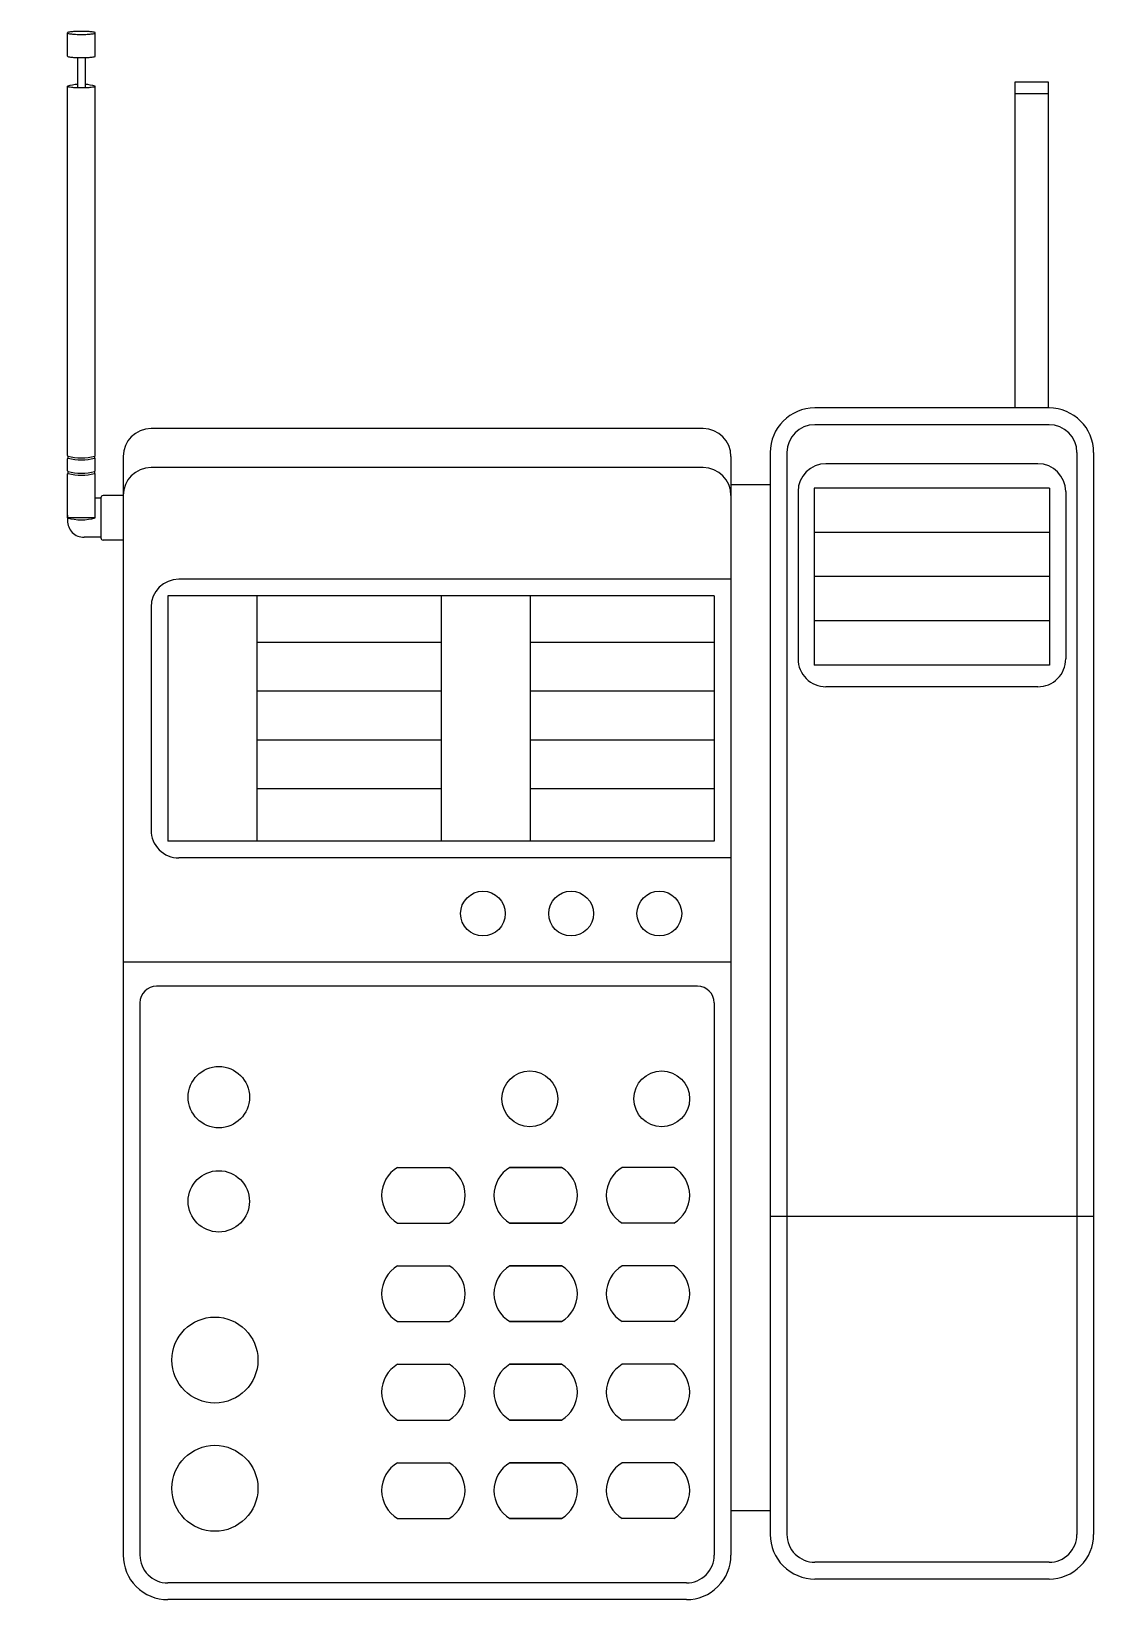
# Model space of a CAD drawing. Header units: millimetres. Extents: x 1289.997 to 1290.187, y 2696.359 to 2696.64.
import ezdxf

# ---------------------------------------------------------------- set-up
doc = ezdxf.new("R2010")
doc.units = ezdxf.units.MM
doc.header["$LTSCALE"] = 10
doc.layers.add('Equipam_audio_vídeo', color=1, linetype='Continuous')

msp = doc.modelspace()

# ---------------------------------------------------------------- linework, layer by layer
at = {"layer": 'Equipam_audio_vídeo'}
for p, q in [((1290.003279082915, 2696.635885850113), (1290.003279113653, 2696.640042850113)), ((1290.003301113283, 2696.639992849951), (1290.003279113284, 2696.639992850114)), ((1290.008279113281, 2696.639992813142), (1290.008258113281, 2696.639992813297)), ((1290.008279082912, 2696.635885813141), (1290.00827911365, 2696.640042813141)), ((1290.005108080963, 2696.63562183659), (1290.005108041176, 2696.630241055733)), ((1290.00645108096, 2696.635621826659), (1290.006451041172, 2696.630241051148)), ((1290.003278553152, 2696.564241850115), (1290.003279043133, 2696.630505850113)), ((1290.008278553149, 2696.564241813143), (1290.00827904313, 2696.630505813142)), ((1290.173201048453, 2696.631225593646), (1290.173200616296, 2696.572781593647)), ((1290.179201032771, 2696.629104549279), (1290.17320103277, 2696.629104593645)), ((1290.179201048454, 2696.631225549279), (1290.173201048453, 2696.631225593646)), ((1290.179200616297, 2696.572781549281), (1290.179201048454, 2696.631225549279)), ((1290.173200616296, 2696.572781593647), (1290.137318616301, 2696.572781858972)), ((1290.179200616297, 2696.572781549281), (1290.173200616296, 2696.572781593647)), ((1290.179318616301, 2696.572781548408), (1290.179200616297, 2696.572781549281)), ((1290.117278588954, 2696.569084007155), (1290.018278588962, 2696.569084739199)), ((1290.179318594118, 2696.569781548409), (1290.137318594117, 2696.569781858972)), ((1290.129318557144, 2696.564781918128), (1290.129318515011, 2696.559083918128)), ((1290.132318557148, 2696.564781895945), (1290.132317122638, 2696.37078189595)), ((1290.184318557143, 2696.564781511437), (1290.184317122633, 2696.370781511442)), ((1290.187318557147, 2696.564781489254), (1290.187317122637, 2696.370781489258)), ((1290.003278533024, 2696.561519850115), (1290.003278548989, 2696.563678850116)), ((1290.003389529587, 2696.561055849295), (1290.003389532227, 2696.561412849295)), ((1290.003389549714, 2696.563777849295), (1290.003389552355, 2696.564134849295)), ((1290.00816852959, 2696.561055813957), (1290.008168532229, 2696.561412813957)), ((1290.008168549717, 2696.563777813957), (1290.008168552357, 2696.564134813957)), ((1290.008278533021, 2696.561519813143), (1290.008278548986, 2696.563678813144)), ((1290.013278551985, 2696.564084776171), (1290.013278500224, 2696.557084776171)), ((1290.117278537193, 2696.562084007156), (1290.018278537201, 2696.5620847392)), ((1290.122278551986, 2696.564083970183), (1290.122278515014, 2696.559083970184)), ((1290.177318542356, 2696.562781563197), (1290.139318542357, 2696.562781844184)), ((1290.003278470653, 2696.553084850116), (1290.003278528854, 2696.560955850115)), ((1290.00827849653, 2696.556584813144), (1290.008278528851, 2696.560955813144)), ((1290.122278515014, 2696.559083970184), (1290.122277154448, 2696.375083970189)), ((1290.122278515014, 2696.559083970184), (1290.129318515011, 2696.559083918128)), ((1290.129318515011, 2696.559083918128), (1290.129317154444, 2696.375083918133)), ((1290.008278470649, 2696.553084813143), (1290.00827849653, 2696.556584813144)), ((1290.009278496527, 2696.556584805749), (1290.00827849653, 2696.556584813144)), ((1290.009278496527, 2696.556584805749), (1290.009278444766, 2696.54958480575)), ((1290.009278497266, 2696.556684805749), (1290.009278496527, 2696.556584805749)), ((1290.013278500224, 2696.557084776171), (1290.009678500229, 2696.557084802791)), ((1290.013278500224, 2696.557084776171), (1290.01327844107, 2696.549084776172)), ((1290.134318505388, 2696.557781881155), (1290.134318283556, 2696.527781881156)), ((1290.137218509824, 2696.558381859712), (1290.137218275422, 2696.526681859712)), ((1290.179418509819, 2696.558381547669), (1290.137218509824, 2696.558381859712)), ((1290.179418509819, 2696.558381547669), (1290.179418392618, 2696.54253154767)), ((1290.182318505382, 2696.557781526225), (1290.18231828355, 2696.527781526226)), ((1290.00327847435, 2696.553584850115), (1290.003278466955, 2696.552584850116)), ((1290.008278470649, 2696.553084813143), (1290.003278470653, 2696.553084850116)), ((1290.179418451219, 2696.550456547669), (1290.137218451224, 2696.550456859712)), ((1290.009278444766, 2696.54958480575), (1290.006278444769, 2696.549584827933)), ((1290.009278444766, 2696.54958480575), (1290.009278444026, 2696.549484805749)), ((1290.01327844107, 2696.549084776172), (1290.009678441073, 2696.549084802792)), ((1290.01327844107, 2696.549084776172), (1290.013277095292, 2696.367084776177)), ((1290.12227838931, 2696.542083970184), (1290.02327838931, 2696.542084702227)), ((1290.179418392618, 2696.54253154767), (1290.137218392623, 2696.542531859713)), ((1290.179418392618, 2696.54253154767), (1290.179418275417, 2696.526681547669)), ((1290.021278367127, 2696.539084717017), (1290.021278041774, 2696.495084717018)), ((1290.119278367123, 2696.539083992368), (1290.021278367127, 2696.539084717017)), ((1290.03727836713, 2696.539084598707), (1290.037278041777, 2696.495084598708)), ((1290.070278367125, 2696.539084354692), (1290.070278041772, 2696.495084354694)), ((1290.086278367128, 2696.539084236382), (1290.086278041775, 2696.495084236384)), ((1290.119278367123, 2696.539083992368), (1290.119278041769, 2696.495083992369)), ((1290.018278352341, 2696.537084739201), (1290.018278056566, 2696.497084739201)), ((1290.179418334018, 2696.53460654767), (1290.137218334022, 2696.534606859713)), ((1290.037278305794, 2696.530789598708), (1290.070278305788, 2696.530789354693)), ((1290.086278305791, 2696.530789236383), (1290.119278305786, 2696.530788992368)), ((1290.179418275417, 2696.526681547669), (1290.137218275422, 2696.526681859712)), ((1290.037278241123, 2696.522043598708), (1290.070278241117, 2696.522043354693)), ((1290.08627824112, 2696.522043236383), (1290.119278241115, 2696.522042992368)), ((1290.177318246581, 2696.522781563198), (1290.139318246582, 2696.522781844185)), ((1290.037278176451, 2696.513297598709), (1290.070278176446, 2696.513297354694)), ((1290.086278176449, 2696.513297236383), (1290.119278176444, 2696.513296992369)), ((1290.03727811178, 2696.504551598708), (1290.070278111774, 2696.504551354693)), ((1290.086278111778, 2696.504551236384), (1290.119278111772, 2696.504550992369)), ((1290.119278041769, 2696.495083992369), (1290.021278041774, 2696.495084717018)), ((1290.122278019591, 2696.492083970186), (1290.023278019591, 2696.49208470223)), ((1290.122277881345, 2696.473387970187), (1290.013277881344, 2696.473388776174)), ((1290.116277849519, 2696.469084014553), (1290.01927784952, 2696.469084731808)), ((1290.01627782734, 2696.466084753991), (1290.016277095296, 2696.367084753994)), ((1290.119277827332, 2696.466083992369), (1290.119277095289, 2696.367083992372)), ((1290.062482609233, 2696.436588412335), (1290.071750609234, 2696.436588343804)), ((1290.091895609229, 2696.436588194844), (1290.082627609234, 2696.436588263375)), ((1290.082627609234, 2696.436588263375), (1290.091895609229, 2696.436588194844)), ((1290.11204060923, 2696.436588045884), (1290.102772609229, 2696.436588114415)), ((1290.062482535289, 2696.426588412335), (1290.07175053529, 2696.426588343804)), ((1290.091895535284, 2696.426588194844), (1290.08262753529, 2696.426588263375)), ((1290.08262753529, 2696.426588263375), (1290.091895535284, 2696.426588194844)), ((1290.112040535286, 2696.426588045884), (1290.102772535285, 2696.426588114415)), ((1290.187317544117, 2696.427781489256), (1290.129317544114, 2696.427781918131)), ((1290.062482478729, 2696.418939412335), (1290.071750478731, 2696.418939343804)), ((1290.062482478729, 2696.418939412335), (1290.071750478731, 2696.418939343804)), ((1290.082627478731, 2696.418939263375), (1290.091895478725, 2696.418939194844)), ((1290.091895478725, 2696.418939194844), (1290.082627478731, 2696.418939263375)), ((1290.091895478725, 2696.418939194844), (1290.082627478731, 2696.418939263375)), ((1290.082627478731, 2696.418939263375), (1290.091895478725, 2696.418939194844)), ((1290.112040478727, 2696.418939045884), (1290.102772478725, 2696.418939114415)), ((1290.112040478727, 2696.418939045884), (1290.102772478725, 2696.418939114415)), ((1290.062482404785, 2696.408939412335), (1290.071750404787, 2696.408939343804)), ((1290.062482404785, 2696.408939412335), (1290.071750404787, 2696.408939343804)), ((1290.082627404787, 2696.408939263375), (1290.091895404781, 2696.408939194844)), ((1290.091895404781, 2696.408939194844), (1290.082627404787, 2696.408939263375)), ((1290.091895404781, 2696.408939194844), (1290.082627404787, 2696.408939263375)), ((1290.082627404787, 2696.408939263375), (1290.091895404781, 2696.408939194844)), ((1290.112040404783, 2696.408939045884), (1290.102772404781, 2696.408939114416)), ((1290.112040404783, 2696.408939045884), (1290.102772404781, 2696.408939114416)), ((1290.062482348219, 2696.401289412336), (1290.07175034822, 2696.401289343804)), ((1290.062482348219, 2696.401289412336), (1290.07175034822, 2696.401289343804)), ((1290.08262734822, 2696.401289263376), (1290.091895348214, 2696.401289194845)), ((1290.091895348214, 2696.401289194845), (1290.08262734822, 2696.401289263376)), ((1290.091895348214, 2696.401289194845), (1290.08262734822, 2696.401289263376)), ((1290.08262734822, 2696.401289263376), (1290.091895348214, 2696.401289194845)), ((1290.112040348216, 2696.401289045885), (1290.102772348215, 2696.401289114416)), ((1290.112040348216, 2696.401289045885), (1290.102772348215, 2696.401289114416)), ((1290.062482274275, 2696.391289412335), (1290.071750274276, 2696.391289343805)), ((1290.062482274275, 2696.391289412335), (1290.071750274276, 2696.391289343805)), ((1290.082627274276, 2696.391289263376), (1290.09189527427, 2696.391289194844)), ((1290.09189527427, 2696.391289194844), (1290.082627274276, 2696.391289263376)), ((1290.09189527427, 2696.391289194844), (1290.082627274276, 2696.391289263376)), ((1290.082627274276, 2696.391289263376), (1290.09189527427, 2696.391289194844)), ((1290.112040274272, 2696.391289045885), (1290.102772274271, 2696.391289114416)), ((1290.112040274272, 2696.391289045885), (1290.102772274271, 2696.391289114416)), ((1290.062482217715, 2696.383640412336), (1290.071750217716, 2696.383640343805)), ((1290.062482217715, 2696.383640412336), (1290.071750217716, 2696.383640343805)), ((1290.082627217717, 2696.383640263376), (1290.091895217711, 2696.383640194845)), ((1290.091895217711, 2696.383640194845), (1290.082627217717, 2696.383640263376)), ((1290.091895217711, 2696.383640194845), (1290.082627217717, 2696.383640263376)), ((1290.082627217717, 2696.383640263376), (1290.091895217711, 2696.383640194845)), ((1290.112040217712, 2696.383640045885), (1290.102772217711, 2696.383640114416)), ((1290.112040217712, 2696.383640045885), (1290.102772217711, 2696.383640114416)), ((1290.062482143771, 2696.373640412336), (1290.071750143773, 2696.373640343805)), ((1290.062482143771, 2696.373640412336), (1290.071750143773, 2696.373640343805)), ((1290.082627143773, 2696.373640263376), (1290.091895143767, 2696.373640194845)), ((1290.091895143767, 2696.373640194845), (1290.082627143773, 2696.373640263376)), ((1290.091895143767, 2696.373640194845), (1290.082627143773, 2696.373640263376)), ((1290.082627143773, 2696.373640263376), (1290.091895143767, 2696.373640194845)), ((1290.112040143768, 2696.373640045885), (1290.102772143767, 2696.373640114416)), ((1290.112040143768, 2696.373640045885), (1290.102772143767, 2696.373640114416)), ((1290.122277154448, 2696.375083970189), (1290.122277095293, 2696.367083970189)), ((1290.122277154448, 2696.375083970189), (1290.129317154444, 2696.375083918133)), ((1290.129317154444, 2696.375083918133), (1290.129317122634, 2696.370781918133)), ((1290.179317085664, 2696.365781548413), (1290.137317085663, 2696.365781858977)), ((1290.114277058319, 2696.362084029345), (1290.021277058321, 2696.362084717022)), ((1290.17931706348, 2696.362781548414), (1290.13731706348, 2696.362781858978)), ((1290.114277036137, 2696.359084029344), (1290.021277036138, 2696.359084717022))]:
    msp.add_line(p, q, dxfattribs=at)
for centre, radius in [((1290.077799945881, 2696.482116299073), 0.004012000000002445), ((1290.093612945886, 2696.482116182146), 0.004012000000002445), ((1290.093612945886, 2696.482116182146), 0.004012000000002445), ((1290.109426945884, 2696.482116065211), 0.004012000000002445), ((1290.030433702409, 2696.449189649316), 0.005500000000029104), ((1290.086207700248, 2696.448897236903), 0.005), ((1290.109859700251, 2696.448897062011), 0.005), ((1290.03043356426, 2696.430506649317), 0.005500000000029104), ((1290.029732353825, 2696.402047654502), 0.007707999999984168), ((1290.029732183747, 2696.379046654502), 0.007707999999984168)]:
    msp.add_circle(centre, radius, dxfattribs=at)
for centre, radius, start, end in [((1290.004518257084, 2696.635633290639), 0.004631294597802346, 96.27423705884564, 104.852449099831), ((1290.005270321649, 2696.628797214396), 0.0115086152549654, 92.61565355105301, 96.27654246346015), ((1290.005768088538, 2696.61755098306), 0.0227658512382897, 89.97224754173132, 92.57542662426972), ((1290.005790305969, 2696.61752897669), 0.02278785768520909, 87.4249568107503, 90.02813589173809), ((1290.006288739347, 2696.62879720672), 0.01150861539976563, 83.72261026238253, 87.38349917368956), ((1290.007040905006, 2696.635633272079), 0.004631294505495196, 75.14670335420277, 83.72491539433264), ((1290.00334864749, 2696.640042562144), 6.953443344180602e-05, 104.6049781254791, 179.762714469971), ((1290.003348926828, 2696.640043727391), 6.981868690424563e-05, 180.719945290811, 226.7781959517346), ((1290.003348863176, 2696.640042142878), 6.862831103205815e-05, 225.91095768944, 255.0106224454388), ((1290.004518322295, 2696.644452391263), 0.004631294598101246, 255.1467035725571, 263.7249156131523), ((1290.005270487957, 2696.651288456382), 0.01150861525386881, 263.7226102059877, 267.3834991176105), ((1290.005768421166, 2696.662534680355), 0.02276585123811166, 267.4237260413676, 270.0269051240451), ((1290.005790638921, 2696.662556686397), 0.02278785768530407, 269.9710167727267, 272.5741958557064), ((1290.006288905656, 2696.651288448996), 0.01150861539877037, 272.6156534923712, 276.2765424044754), ((1290.007040970217, 2696.644452372516), 0.004631294506052832, 276.2742372710482, 284.8524493128145), ((1290.008210079805, 2696.640042451356), 6.903479554409617e-05, 285.1425305764177, 0.300266906143939), ((1290.00821007981, 2696.640043175948), 6.903479552669448e-05, 359.69888570377, 74.85662205524356), ((1290.003348616756, 2696.635886137055), 6.953443346615756e-05, 180.2364382121098, 255.3941746237028), ((1290.004518291557, 2696.640295391262), 0.004631294597249884, 255.1467035643339, 263.7249156065352), ((1290.0052704572, 2696.647131456383), 0.01150861525345265, 263.7226102977734, 267.3834992088867), ((1290.005741885594, 2696.658389445336), 0.02277642896301012, 267.4916638265141, 268.4054120749615), ((1290.005782805738, 2696.658367527228), 0.0227556959052945, 268.3008848049414, 269.990621316777), ((1290.005776192814, 2696.658401433345), 0.02278960190077716, 270.0072609491037, 271.6969974611504), ((1290.005817613033, 2696.658389444194), 0.02277642838195391, 271.5937406420896, 272.5074888928373), ((1290.006288874935, 2696.647131448998), 0.01150861539851569, 272.6156534036978, 276.2765423154221), ((1290.007040939479, 2696.640295372516), 0.004631294506083521, 276.2742372684583, 284.8524493102961), ((1290.008210049067, 2696.635885451357), 6.903479547145771e-05, 285.1425305723048, 0.3002669100521509), ((1290.005778972008, 2696.620887214603), 0.009938198704632426, 93.87097583442475, 104.5691032031062), ((1290.003348576973, 2696.630506137056), 6.953443351253195e-05, 180.2364382876689, 255.3941745617705), ((1290.004542990291, 2696.634920188659), 0.004642328696836629, 254.8667592123858, 256.8903935536065), ((1290.004510756956, 2696.634913428351), 0.004628529902623469, 257.2600271072546, 263.8144809864053), ((1290.005270417419, 2696.64175145638), 0.01150861525131259, 263.7226102938885, 267.3834992049826), ((1290.005790356794, 2696.652997180197), 0.02276635138077324, 267.3683428424558, 269.9715219239343), ((1290.005768562244, 2696.653019186561), 0.02278835734219285, 270.0263465207948, 272.6295256022594), ((1290.005778972008, 2696.620887214603), 0.009938198704632426, 75.43004945829333, 86.12239842310358), ((1290.006288835153, 2696.641751448995), 0.01150861539626631, 272.6156534023964, 276.2765423126898), ((1290.007048394492, 2696.634913409545), 0.004628529861463422, 276.1846717672044, 282.7391256459273), ((1290.00701616125, 2696.63492017011), 0.004642328442912958, 283.108759890578, 285.1323942302125), ((1290.008210009285, 2696.630505451357), 6.903479561673465e-05, 285.1425305789327, 0.3002668709632044), ((1290.005778613603, 2696.572417831629), 0.00896299999992426, 285.3554683331028, 285.3554683331028), ((1290.137318557145, 2696.564781858973), 0.007999999999982839, 89.99957633358773, 179.9995763335877), ((1290.179318557146, 2696.564781548409), 0.007999999999982839, 359.9995763335878, 89.99957633358773), ((1290.01827855199, 2696.564084739199), 0.00500000000000078, 89.99957633358773, 179.9995763335877), ((1290.117278551982, 2696.564084007155), 0.005000000000023806, 359.999576332285, 89.99957633228497), ((1290.137318557145, 2696.564781858973), 0.00500000000000078, 89.99957633358773, 179.9995763335877), ((1290.179318557146, 2696.564781548409), 0.00500000000000078, 359.9995763335878, 89.99957633358773), ((1290.003378553149, 2696.564241849376), 9.999999997332516e-05, 179.9995763348905, 254.2883193345495), ((1290.008178553151, 2696.564241813883), 0.0001000000000069208, 285.7108333398619, 359.9995763401015), ((1290.003378533022, 2696.561519849376), 9.999999995029938e-05, 179.9995763739731, 254.2883193737401), ((1290.003378548986, 2696.563678849376), 0.0001000000000359636, 74.64368436114484, 179.9995763596428), ((1290.005778596101, 2696.570050831629), 0.008962999999947562, 254.2883193332954, 254.537780333633), ((1290.005778616235, 2696.572773831629), 0.008963000000007767, 254.2883193332954, 254.537780333633), ((1290.005778596101, 2696.570050831629), 0.008962999999913951, 254.537780333633, 285.461372332875), ((1290.005778616235, 2696.572773831629), 0.008962999999974335, 254.537780333633, 285.461372332875), ((1290.005778613603, 2696.572417831629), 0.008962999999927205, 254.64368433395, 285.3554683331028), ((1290.008178548989, 2696.563678813883), 9.999999997332516e-05, 359.9995763348905, 105.3554683343591), ((1290.005778596101, 2696.570050831629), 0.008962999999998096, 285.461372332875, 285.7108333332388), ((1290.005778616235, 2696.572773831629), 0.008962999999998096, 285.461372332875, 285.7108333332388), ((1290.008178533024, 2696.561519813883), 0.0001000000000069208, 285.7108333398619, 359.9995763401015), ((1290.018278500229, 2696.5570847392), 0.00500000000000078, 89.99957633358773, 179.9995763335877), ((1290.117278500221, 2696.557084007156), 0.00500000000000078, 359.9995763335878, 89.99957633358773), ((1290.139318505385, 2696.557781844184), 0.00500000000000078, 89.99957633358773, 179.9995763335877), ((1290.177318505385, 2696.557781563197), 0.00500000000000078, 359.9995763335878, 89.99957633358773), ((1290.003378528851, 2696.560955849376), 9.999999997550515e-05, 74.64368433806371, 179.9995763361932), ((1290.005778593475, 2696.569695831629), 0.008962999999987663, 254.64368433395, 285.3554683331028), ((1290.008178528853, 2696.560955813883), 9.999999997332516e-05, 359.9995763348905, 105.3554683343591), ((1290.00967849727, 2696.556684802792), 0.0004000000000543666, 89.99957633098221, 179.9995763309822), ((1290.005778534291, 2696.56169183163), 0.00896299999997686, 253.8034963336764, 286.1956563334365), ((1290.006278466952, 2696.552584827933), 0.002999999999982059, 179.9995763335877, 269.9995763335877), ((1290.009678444031, 2696.549484802792), 0.0003999999999623207, 179.999576337496, 269.9995763387987), ((1290.023278352338, 2696.537084702229), 0.00500000000000078, 89.99957633358773, 179.9995763335877), ((1290.139318283554, 2696.527781844185), 0.00500000000000078, 179.9995763335877, 269.9995763335877), ((1290.177318283553, 2696.527781563198), 0.00500000000000078, 269.9995763335877, 359.9995763335878), ((1290.023278056563, 2696.497084702229), 0.00500000000000078, 179.9995763335877, 269.9995763335877), ((1290.019277827337, 2696.466084731807), 0.002999999999982059, 89.99957633358773, 179.9995763335877), ((1290.116277827335, 2696.466084014552), 0.002999999999982059, 359.9995763335878, 89.99957633358773), ((1290.065445572259, 2696.431588390425), 0.005812000000005041, 120.6495713332007, 239.349581333199), ((1290.068787572263, 2696.431588365713), 0.005812000000005041, 300.6495713332008, 59.349581333199), ((1290.085590572261, 2696.431588241465), 0.005812000000005041, 120.6495713332007, 239.349581333199), ((1290.085590572261, 2696.431588241465), 0.005812000000005041, 120.6495713332007, 239.349581333199), ((1290.088932572258, 2696.431588216753), 0.005812000000005041, 300.6495713332008, 59.349581333199), ((1290.088932572258, 2696.431588216753), 0.005812000000005041, 300.6495713332008, 59.349581333199), ((1290.105735572256, 2696.431588092506), 0.005812000000005041, 120.6495713332007, 239.349581333199), ((1290.109077572259, 2696.431588067794), 0.005811999999933925, 300.6495713332008, 59.349581333199), ((1290.065445441756, 2696.413939390426), 0.005812000000005041, 120.6495713332007, 239.349581333199), ((1290.065445441756, 2696.413939390426), 0.005812000000005041, 120.6495713332007, 239.349581333199), ((1290.06878744176, 2696.413939365714), 0.005812000000005041, 300.6495713332008, 59.349581333199), ((1290.06878744176, 2696.413939365714), 0.005812000000005041, 300.6495713332008, 59.349581333199), ((1290.085590441758, 2696.413939241466), 0.005812000000005041, 120.6495713332007, 239.349581333199), ((1290.085590441758, 2696.413939241466), 0.005812000000005041, 120.6495713332007, 239.349581333199), ((1290.085590441758, 2696.413939241466), 0.005812000000005041, 120.6495713332007, 239.349581333199), ((1290.085590441758, 2696.413939241466), 0.005812000000005041, 120.6495713332007, 239.349581333199), ((1290.088932441754, 2696.413939216753), 0.005812000000005041, 300.6495713332008, 59.349581333199), ((1290.088932441754, 2696.413939216753), 0.005812000000005041, 300.6495713332008, 59.349581333199), ((1290.088932441754, 2696.413939216753), 0.005812000000005041, 300.6495713332008, 59.349581333199), ((1290.088932441754, 2696.413939216753), 0.005812000000005041, 300.6495713332008, 59.349581333199), ((1290.105735441752, 2696.413939092506), 0.005812000000005041, 120.6495713332007, 239.349581333199), ((1290.105735441752, 2696.413939092506), 0.005812000000005041, 120.6495713332007, 239.349581333199), ((1290.109077441756, 2696.413939067794), 0.005812000000005041, 300.6495713332008, 59.349581333199), ((1290.109077441756, 2696.413939067794), 0.005812000000005041, 300.6495713332008, 59.349581333199), ((1290.065445311245, 2696.396289390426), 0.005812000000005041, 120.6495713332007, 239.349581333199), ((1290.065445311245, 2696.396289390426), 0.005812000000005041, 120.6495713332007, 239.349581333199), ((1290.068787311249, 2696.396289365714), 0.005812000000005041, 300.6495713332008, 59.349581333199), ((1290.068787311249, 2696.396289365714), 0.005812000000005041, 300.6495713332008, 59.349581333199), ((1290.085590311247, 2696.396289241467), 0.005812000000005041, 120.6495713332007, 239.349581333199), ((1290.085590311247, 2696.396289241467), 0.005812000000005041, 120.6495713332007, 239.349581333199), ((1290.085590311247, 2696.396289241467), 0.005812000000005041, 120.6495713332007, 239.349581333199), ((1290.085590311247, 2696.396289241467), 0.005812000000005041, 120.6495713332007, 239.349581333199), ((1290.088932311243, 2696.396289216754), 0.005812000000005041, 300.6495713332008, 59.349581333199), ((1290.088932311243, 2696.396289216754), 0.005812000000005041, 300.6495713332008, 59.349581333199), ((1290.088932311243, 2696.396289216754), 0.005812000000005041, 300.6495713332008, 59.349581333199), ((1290.088932311243, 2696.396289216754), 0.005812000000005041, 300.6495713332008, 59.349581333199), ((1290.105735311241, 2696.396289092506), 0.005811999999933925, 120.6495713332007, 239.349581333199), ((1290.105735311241, 2696.396289092506), 0.005811999999933925, 120.6495713332007, 239.349581333199), ((1290.109077311245, 2696.396289067794), 0.005812000000076157, 300.6495713332008, 59.349581333199), ((1290.109077311245, 2696.396289067794), 0.005812000000076157, 300.6495713332008, 59.349581333199), ((1290.065445180742, 2696.378640390426), 0.005812000000005041, 120.6495713332007, 239.349581333199), ((1290.065445180742, 2696.378640390426), 0.005812000000005041, 120.6495713332007, 239.349581333199), ((1290.068787180745, 2696.378640365715), 0.005812000000005041, 300.6495713332008, 59.349581333199), ((1290.068787180745, 2696.378640365715), 0.005812000000005041, 300.6495713332008, 59.349581333199), ((1290.085590180744, 2696.378640241467), 0.005812000000005041, 120.6495713332007, 239.349581333199), ((1290.085590180744, 2696.378640241467), 0.005812000000005041, 120.6495713332007, 239.349581333199), ((1290.085590180744, 2696.378640241467), 0.005812000000005041, 120.6495713332007, 239.349581333199), ((1290.085590180744, 2696.378640241467), 0.005812000000005041, 120.6495713332007, 239.349581333199), ((1290.08893218074, 2696.378640216754), 0.005812000000005041, 300.6495713332008, 59.349581333199), ((1290.08893218074, 2696.378640216754), 0.005812000000005041, 300.6495713332008, 59.349581333199), ((1290.08893218074, 2696.378640216754), 0.005812000000005041, 300.6495713332008, 59.349581333199), ((1290.08893218074, 2696.378640216754), 0.005812000000005041, 300.6495713332008, 59.349581333199), ((1290.105735180738, 2696.378640092507), 0.005812000000005041, 120.6495713332007, 239.349581333199), ((1290.105735180738, 2696.378640092507), 0.005812000000005041, 120.6495713332007, 239.349581333199), ((1290.109077180741, 2696.378640067795), 0.005811999999933925, 300.6495713332008, 59.349581333199), ((1290.109077180741, 2696.378640067795), 0.005811999999933925, 300.6495713332008, 59.349581333199), ((1290.137317122635, 2696.370781858978), 0.008000000000005865, 179.9995763335877, 269.9995763335877), ((1290.137317122635, 2696.370781858978), 0.00500000000000078, 179.9995763335877, 269.9995763335877), ((1290.179317122635, 2696.370781548414), 0.007999999999982839, 269.9995763335877, 359.9995763335878), ((1290.179317122635, 2696.370781548414), 0.00500000000000078, 269.9995763335877, 359.9995763335878), ((1290.021277095293, 2696.367084717022), 0.008000000000005865, 179.9995763335877, 269.9995763335877), ((1290.021277095293, 2696.367084717022), 0.005000000000023806, 179.999576332285, 269.999576332285), ((1290.114277095291, 2696.367084029345), 0.007999999999982839, 269.9995763335877, 359.9995763335878), ((1290.114277095291, 2696.367084029345), 0.00500000000000078, 269.9995763335877, 359.9995763335878)]:
    msp.add_arc(centre, radius, start, end, dxfattribs=at)

doc.saveas('drawing.dxf')
